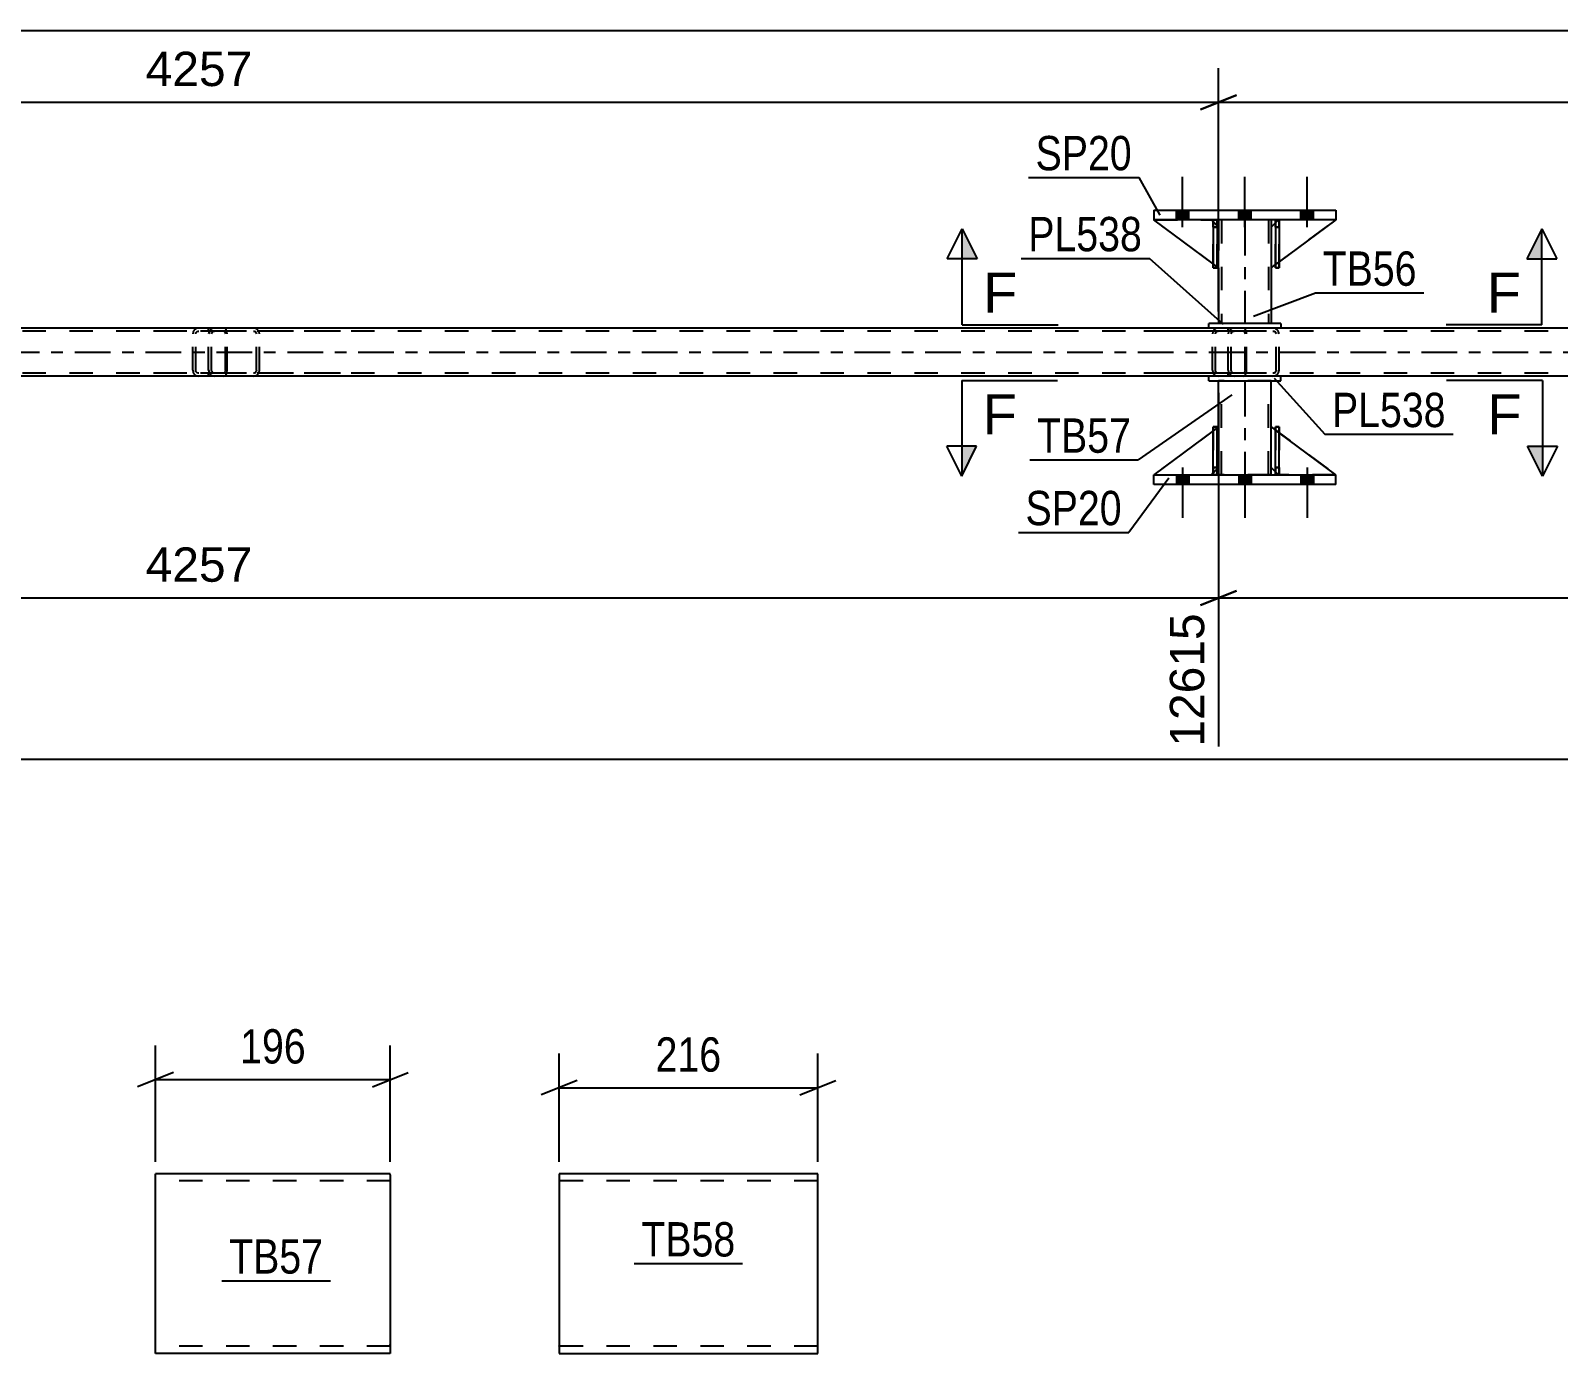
# Model space of a CAD drawing. Header units: millimetres. Extents: x 0 to 841, y 0 to 594.
# Drawn here: x 424.9 to 552.5, y 151 to 261.5 of the extents above; entities that cross this region are included whole.
import ezdxf

# ---------------------------------------------------------------- set-up
doc = ezdxf.new("R2010")
doc.units = ezdxf.units.MM
doc.linetypes.add('DXK_LINE_DOT2', pattern=[3.9198, 1.9599, -1.9599])
doc.linetypes.add('DXK_LINE_DOT3', pattern=[5.9187, 2.979, -0.9799, 0.9799, -0.9799])
doc.styles.add('Arial', font='ARIAL.TTF', dxfattribs={"height": 0.2})
doc.styles.add('Arial Narrow', font='ARIALN.TTF', dxfattribs={"height": 0.2})

# ---------------------------------------------------------------- blocks, each defined once
blk = doc.blocks.new('Part-318895945-3229 - 3225')
at = {"color": 7, "linetype": 'DXK_LINE_DOT2'}
for p, q in [((439.84, 236.34), (439.8, 236.16)), ((439.8, 233.12), (439.8, 236.16)), ((440.06, 236.16), (440.07, 236.25)), ((440.06, 233.12), (440.06, 236.16)), ((440.07, 236.25), (440.13, 236.33)), ((440.31, 236.64), (440.12, 236.6)), ((440.13, 236.33), (440.21, 236.38)), ((440.21, 236.38), (440.31, 236.4)), ((450.82, 236.64), (440.31, 236.64)), ((450.82, 236.4), (440.31, 236.4)), ((443.74, 236.6), (443.55, 236.64)), ((443.55, 236.4), (443.64, 236.38)), ((443.64, 236.38), (443.73, 236.33)), ((443.73, 236.33), (443.78, 236.25)), ((443.78, 236.25), (443.8, 236.16)), ((443.8, 233.12), (443.8, 236.16)), ((444.06, 236.16), (444.02, 236.34)), ((444.06, 233.12), (444.06, 236.16)), ((439.8, 233.12), (439.84, 232.93)), ((440.07, 233.02), (440.06, 233.12)), ((440.13, 232.95), (440.07, 233.02)), ((440.12, 232.67), (440.31, 232.64)), ((440.21, 232.89), (440.13, 232.95)), ((440.31, 232.88), (440.21, 232.89)), ((450.82, 232.88), (440.31, 232.88)), ((450.82, 232.64), (440.31, 232.64)), ((443.64, 232.89), (443.55, 232.88)), ((443.55, 232.64), (443.74, 232.67)), ((443.73, 232.95), (443.64, 232.89)), ((443.78, 233.02), (443.73, 232.95)), ((443.8, 233.12), (443.78, 233.02)), ((444.02, 232.93), (444.06, 233.12))]:
    blk.add_line(p, q, dxfattribs=at)
for centre, start, end in [((440.29, 236.13), 110.7583, 155.68), ((443.57, 236.13), 24.32, 69.2417), ((440.29, 233.14), 204.32, 249.2417), ((443.57, 233.14), 290.7583, 335.68)]:
    blk.add_arc(centre, 0.496, start, end, dxfattribs=at)
blk = doc.blocks.new('Part-318895945-3260 - 3225')
at = {"color": 2, "linetype": 'Continuous'}
for p, q in [((529.34, 232.64), (523.34, 232.64)), ((523.34, 232.24), (523.34, 232.64)), ((523.34, 232.24), (529.34, 232.24)), ((529.34, 232.24), (529.34, 232.64))]:
    blk.add_line(p, q, dxfattribs=at)
blk = doc.blocks.new('Part-318895945-3292 - 3225')
at = {"color": 2, "linetype": 'Continuous'}
for p, q in [((528.89, 224.4), (528.89, 228.4)), ((528.89, 228.4), (529.21, 228.4)), ((529.21, 224.4), (529.21, 228.4)), ((528.89, 224.4), (528.89, 224.4)), ((529.21, 224.4), (528.89, 224.4))]:
    blk.add_line(p, q, dxfattribs=at)
at = {"color": 7, "linetype": 'DXK_LINE_DOT2'}
for p, q in [((528.89, 228.4), (528.89, 225)), ((529.21, 225), (529.21, 228.4)), ((528.89, 225), (528.89, 224.4)), ((528.89, 225), (529.21, 225)), ((529.21, 224.4), (529.21, 225)), ((528.89, 224.4), (528.89, 224.4)), ((528.89, 224.4), (528.89, 224.4)), ((529.21, 224.4), (529.21, 224.4))]:
    blk.add_line(p, q, dxfattribs=at)
blk = doc.blocks.new('Part-318895945-3228 - 3225')
at = {"color": 7, "linetype": 'DXK_LINE_DOT2'}
for p, q in [((524.97, 236.34), (524.93, 236.16)), ((524.93, 233.12), (524.93, 236.16)), ((525.19, 236.16), (525.21, 236.25)), ((525.19, 233.12), (525.19, 236.16)), ((525.21, 236.25), (525.26, 236.33)), ((525.45, 236.64), (525.25, 236.6)), ((525.26, 236.33), (525.35, 236.38)), ((525.35, 236.38), (525.45, 236.4)), ((535.96, 236.64), (525.45, 236.64)), ((535.96, 236.4), (525.45, 236.4)), ((528.88, 236.6), (528.68, 236.64)), ((528.68, 236.4), (528.78, 236.38)), ((528.78, 236.38), (528.86, 236.33)), ((528.86, 236.33), (528.92, 236.25)), ((528.92, 236.25), (528.94, 236.16)), ((528.94, 233.12), (528.94, 236.16)), ((529.19, 236.16), (529.15, 236.34)), ((529.19, 233.12), (529.19, 236.16)), ((524.93, 233.12), (524.97, 232.93)), ((525.21, 233.02), (525.19, 233.12)), ((525.26, 232.95), (525.21, 233.02)), ((525.25, 232.67), (525.45, 232.64)), ((525.35, 232.89), (525.26, 232.95)), ((525.45, 232.88), (525.35, 232.89)), ((535.96, 232.88), (525.45, 232.88)), ((535.96, 232.64), (525.45, 232.64)), ((528.78, 232.89), (528.68, 232.88)), ((528.68, 232.64), (528.88, 232.67)), ((528.86, 232.95), (528.78, 232.89)), ((528.92, 233.02), (528.86, 232.95)), ((528.94, 233.12), (528.92, 233.02)), ((529.15, 232.93), (529.19, 233.12))]:
    blk.add_line(p, q, dxfattribs=at)
for centre, start, end in [((525.43, 236.13), 110.7583, 155.68), ((528.7, 236.13), 24.32, 69.2417), ((525.43, 233.14), 204.32, 249.2417), ((528.7, 233.14), 290.7583, 335.68)]:
    blk.add_arc(centre, 0.496, start, end, dxfattribs=at)
blk = doc.blocks.new('Bolt-318895945-3450 - 3225')
at = {"linetype": 'Continuous'}
for points in [[(521.66, 246.48), (520.62, 246.48), (520.62, 245.68), (521.66, 245.68)], [(521.66, 246.48), (520.62, 246.48), (520.62, 245.68), (521.66, 245.68)], [(521.66, 246.48), (520.62, 246.48), (520.62, 245.68), (521.66, 245.68)], [(526.86, 246.48), (525.82, 246.48), (525.82, 245.68), (526.86, 245.68)], [(526.86, 246.48), (525.82, 246.48), (525.82, 245.68), (526.86, 245.68)], [(532.06, 246.48), (531.02, 246.48), (531.02, 245.68), (532.06, 245.68)], [(532.06, 246.48), (531.02, 246.48), (531.02, 245.68), (532.06, 245.68)], [(532.06, 246.48), (531.02, 246.48), (531.02, 245.68), (532.06, 245.68)]]:
    blk.add_hatch(color=1, dxfattribs=at).paths.add_polyline_path(points)
at = {"color": 1, "linetype": 'Continuous'}
for p, q in [((521.14, 245.08), (521.14, 249.28)), ((521.14, 245.08), (521.14, 249.28)), ((521.14, 245.08), (521.14, 249.28)), ((526.34, 245.08), (526.34, 249.28)), ((526.34, 245.08), (526.34, 249.28)), ((531.54, 245.08), (531.54, 249.28)), ((531.54, 245.08), (531.54, 249.28)), ((531.54, 245.08), (531.54, 249.28)), ((520.62, 245.68), (520.62, 246.48)), ((520.62, 245.68), (520.62, 246.48)), ((520.62, 245.68), (520.62, 246.48)), ((521.66, 245.68), (521.66, 246.48)), ((521.66, 245.68), (521.66, 246.48)), ((521.66, 245.68), (521.66, 246.48)), ((525.82, 245.68), (525.82, 246.48)), ((525.82, 245.68), (525.82, 246.48)), ((526.86, 245.68), (526.86, 246.48)), ((526.86, 245.68), (526.86, 246.48)), ((531.02, 245.68), (531.02, 246.48)), ((531.02, 245.68), (531.02, 246.48)), ((531.02, 245.68), (531.02, 246.48)), ((532.06, 245.68), (532.06, 246.48)), ((532.06, 245.68), (532.06, 246.48)), ((532.06, 245.68), (532.06, 246.48))]:
    blk.add_line(p, q, dxfattribs=at)
blk = doc.blocks.new('Part-318895945-3265 - 3225')
at = {"color": 2, "linetype": 'Continuous'}
for p, q in [((529.34, 237.04), (523.34, 237.04)), ((523.34, 236.64), (523.34, 237.04)), ((529.34, 236.64), (523.34, 236.64)), ((529.34, 237.04), (529.34, 236.64))]:
    blk.add_line(p, q, dxfattribs=at)
blk = doc.blocks.new('Part-318895945-3340 - 3225')
at = {"color": 7, "linetype": 'DXK_LINE_DOT2'}
for p, q in [((528.89, 245.08), (528.89, 245.68)), ((528.89, 245.68), (528.89, 245.68)), ((528.89, 245.68), (528.89, 241.68)), ((528.89, 245.68), (529.21, 245.68)), ((528.89, 241.68), (528.89, 245.08)), ((528.89, 245.08), (529.21, 245.08)), ((529.21, 245.68), (529.21, 245.08)), ((529.21, 241.68), (529.21, 245.68)), ((529.21, 245.08), (529.21, 241.68)), ((528.89, 241.68), (529.21, 241.68))]:
    blk.add_line(p, q, dxfattribs=at)
blk = doc.blocks.new('Part-318895945-3404 - 3225')
at = {"color": 2, "linetype": 'Continuous'}
for p, q in [((518.74, 223.6), (518.74, 224.4)), ((518.74, 224.4), (533.94, 224.4)), ((533.94, 223.6), (518.74, 223.6)), ((533.94, 223.6), (533.94, 224.4))]:
    blk.add_line(p, q, dxfattribs=at)
blk = doc.blocks.new('Part-318895945-3339 - 3225')
at = {"color": 2, "linetype": 'Continuous'}
for p, q in [((523.69, 242.01), (518.74, 245.68)), ((523.69, 245.52), (523.54, 245.68)), ((524.14, 245.08), (524.01, 245.2)), ((524.14, 245.08), (524.14, 245.08)), ((524.14, 241.68), (524.14, 245.08)), ((524.01, 241.77), (524.14, 241.68)), ((524.14, 241.68), (524.14, 241.68))]:
    blk.add_line(p, q, dxfattribs=at)
at = {"color": 7, "linetype": 'DXK_LINE_DOT2'}
for p, q in [((523.54, 245.68), (518.74, 245.68)), ((518.74, 245.68), (518.74, 245.68)), ((523.54, 245.68), (524.14, 245.08)), ((524.01, 245.2), (523.69, 245.52)), ((524.14, 245.08), (524.14, 241.68)), ((524.01, 241.77), (523.69, 242.01))]:
    blk.add_line(p, q, dxfattribs=at)
blk = doc.blocks.new('Part-318895945-3280 - 3225')
at = {"color": 2, "linetype": 'Continuous'}
for p, q in [((518.74, 246.48), (518.74, 245.68)), ((518.74, 246.48), (533.94, 246.48)), ((533.94, 246.48), (533.94, 245.68)), ((533.94, 245.68), (518.74, 245.68))]:
    blk.add_line(p, q, dxfattribs=at)
blk = doc.blocks.new('Part-318895945-3338 - 3225')
at = {"color": 7, "linetype": 'DXK_LINE_DOT2'}
for p, q in [((524.14, 241.68), (518.74, 245.68)), ((518.74, 245.68), (523.54, 245.68)), ((523.54, 245.68), (524.14, 245.08)), ((524.14, 245.08), (523.54, 245.68)), ((524.14, 245.08), (524.14, 241.68)), ((524.14, 245.08), (524.14, 245.08)), ((524.14, 245.08), (524.14, 241.68))]:
    blk.add_line(p, q, dxfattribs=at)
blk = doc.blocks.new('Part-318895945-3281 - 3225')
at = {"color": 7, "linetype": 'DXK_LINE_DOT2'}
for p, q in [((529.14, 245.68), (528.54, 245.08)), ((528.54, 241.68), (533.94, 245.68)), ((528.54, 245.08), (528.54, 241.68)), ((533.94, 245.68), (529.14, 245.68))]:
    blk.add_line(p, q, dxfattribs=at)
blk = doc.blocks.new('Part-318895945-3282 - 3225')
at = {"color": 2, "linetype": 'Continuous'}
for p, q in [((528.89, 245.43), (528.54, 245.08)), ((528.54, 245.08), (528.54, 241.68)), ((533.94, 245.68), (529.21, 242.18)), ((528.54, 241.68), (528.89, 241.94))]:
    blk.add_line(p, q, dxfattribs=at)
at = {"color": 7, "linetype": 'DXK_LINE_DOT2'}
for p, q in [((529.14, 245.68), (528.89, 245.43)), ((533.94, 245.68), (529.14, 245.68)), ((533.94, 245.68), (533.94, 245.68)), ((533.94, 245.68), (533.94, 245.68)), ((529.21, 242.18), (528.89, 241.94))]:
    blk.add_line(p, q, dxfattribs=at)
blk = doc.blocks.new('Part-318895945-3290 - 3225')
at = {"color": 7, "linetype": 'DXK_LINE_DOT2'}
for p, q in [((524.14, 228.4), (518.74, 224.4)), ((524.14, 225), (524.14, 228.4)), ((524.14, 228.4), (524.14, 225)), ((523.54, 224.4), (524.14, 225)), ((524.14, 225), (523.54, 224.4)), ((524.14, 225), (524.14, 225)), ((518.74, 224.4), (523.54, 224.4))]:
    blk.add_line(p, q, dxfattribs=at)
blk = doc.blocks.new('Part-318895945-3300 - 3225')
at = {"color": 2, "linetype": 'Continuous'}
for p, q in [((524.14, 228.4), (524.01, 228.3)), ((524.14, 225), (524.14, 228.4)), ((523.69, 228.06), (518.74, 224.4)), ((523.69, 224.55), (523.54, 224.4)), ((524.14, 225), (524.01, 224.87)), ((524.14, 225), (524.14, 225))]:
    blk.add_line(p, q, dxfattribs=at)
at = {"color": 7, "linetype": 'DXK_LINE_DOT2'}
for p, q in [((524.14, 225), (524.14, 228.4)), ((524.01, 228.3), (523.69, 228.06)), ((524.14, 225), (523.54, 224.4)), ((524.01, 224.87), (523.69, 224.55)), ((518.74, 224.4), (518.74, 224.4)), ((518.74, 224.4), (523.54, 224.4))]:
    blk.add_line(p, q, dxfattribs=at)
blk = doc.blocks.new('Part-318895945-3301 - 3225')
at = {"color": 7, "linetype": 'DXK_LINE_DOT2'}
for p, q in [((529.21, 228.4), (528.89, 228.4)), ((528.89, 225), (528.89, 228.4)), ((528.89, 224.4), (528.89, 228.4)), ((529.21, 228.4), (529.21, 225)), ((529.21, 224.4), (529.21, 228.4)), ((529.21, 225), (528.89, 225)), ((528.89, 224.4), (528.89, 225)), ((529.21, 225), (529.21, 224.4)), ((529.21, 224.4), (528.89, 224.4)), ((529.21, 224.4), (529.21, 224.4))]:
    blk.add_line(p, q, dxfattribs=at)
blk = doc.blocks.new('Bolt-318895945-3380 - 3225')
at = {"linetype": 'Continuous'}
for points in [[(520.62, 223.6), (521.66, 223.6), (521.66, 224.4), (520.62, 224.4)], [(520.62, 223.6), (521.66, 223.6), (521.66, 224.4), (520.62, 224.4)], [(520.62, 223.6), (521.66, 223.6), (521.66, 224.4), (520.62, 224.4)], [(525.82, 223.6), (526.86, 223.6), (526.86, 224.4), (525.82, 224.4)], [(525.82, 223.6), (526.86, 223.6), (526.86, 224.4), (525.82, 224.4)], [(531.02, 223.6), (532.06, 223.6), (532.06, 224.4), (531.02, 224.4)], [(531.02, 223.6), (532.06, 223.6), (532.06, 224.4), (531.02, 224.4)], [(531.02, 223.6), (532.06, 223.6), (532.06, 224.4), (531.02, 224.4)]]:
    blk.add_hatch(color=1, dxfattribs=at).paths.add_polyline_path(points)
at = {"color": 1, "linetype": 'Continuous'}
for p, q in [((521.14, 225), (521.14, 220.8)), ((521.14, 225), (521.14, 220.8)), ((521.14, 225), (521.14, 220.8)), ((526.34, 225), (526.34, 220.8)), ((526.34, 225), (526.34, 220.8)), ((531.54, 225), (531.54, 220.8)), ((531.54, 225), (531.54, 220.8)), ((531.54, 225), (531.54, 220.8)), ((520.62, 224.4), (520.62, 223.6)), ((520.62, 224.4), (520.62, 223.6)), ((520.62, 224.4), (520.62, 223.6)), ((521.66, 224.4), (521.66, 223.6)), ((521.66, 224.4), (521.66, 223.6)), ((521.66, 224.4), (521.66, 223.6)), ((525.82, 224.4), (525.82, 223.6)), ((525.82, 224.4), (525.82, 223.6)), ((526.86, 224.4), (526.86, 223.6)), ((526.86, 224.4), (526.86, 223.6)), ((531.02, 224.4), (531.02, 223.6)), ((531.02, 224.4), (531.02, 223.6)), ((531.02, 224.4), (531.02, 223.6)), ((532.06, 224.4), (532.06, 223.6)), ((532.06, 224.4), (532.06, 223.6)), ((532.06, 224.4), (532.06, 223.6))]:
    blk.add_line(p, q, dxfattribs=at)
blk = doc.blocks.new('Part-318895945-3343 - 3225')
at = {"color": 7, "linetype": 'DXK_LINE_DOT2'}
for p, q in [((524.01, 228.4), (523.69, 228.4)), ((523.69, 225), (523.69, 228.4)), ((523.69, 224.4), (523.69, 228.4)), ((524.01, 228.4), (524.01, 225)), ((524.01, 224.4), (524.01, 228.4)), ((524.01, 225), (523.69, 225)), ((523.69, 224.4), (523.69, 225)), ((524.01, 225), (524.01, 224.4)), ((524.01, 224.4), (523.69, 224.4)), ((524.01, 224.4), (524.01, 224.4))]:
    blk.add_line(p, q, dxfattribs=at)
blk = doc.blocks.new('Part-318895945-3345 - 3225')
at = {"color": 2, "linetype": 'Continuous'}
for p, q in [((523.69, 224.4), (523.69, 228.4)), ((523.69, 228.4), (524.01, 228.4)), ((524.01, 224.4), (524.01, 228.4)), ((523.69, 224.4), (523.69, 224.4)), ((524.01, 224.4), (523.69, 224.4))]:
    blk.add_line(p, q, dxfattribs=at)
at = {"color": 7, "linetype": 'DXK_LINE_DOT2'}
for p, q in [((523.69, 228.4), (523.69, 225)), ((524.01, 225), (524.01, 228.4)), ((523.69, 225), (523.69, 224.4)), ((523.69, 225), (524.01, 225)), ((524.01, 224.4), (524.01, 225)), ((523.69, 224.4), (523.69, 224.4)), ((523.69, 224.4), (523.69, 224.4)), ((524.01, 224.4), (524.01, 224.4))]:
    blk.add_line(p, q, dxfattribs=at)
blk = doc.blocks.new('Part-318895945-3366 - 3225')
at = {"color": 7, "linetype": 'DXK_LINE_DOT2'}
for p, q in [((665.33, 236.4), (91.26, 236.4)), ((529.34, 236.64), (523.34, 236.64)), ((665.33, 232.88), (91.26, 232.88)), ((529.34, 232.64), (523.34, 232.64))]:
    blk.add_line(p, q, dxfattribs=at)
at = {"color": 2, "linetype": 'Continuous'}
for p, q in [((523.34, 236.64), (188.8, 236.64)), ((665.33, 236.64), (529.34, 236.64)), ((523.34, 232.64), (359.07, 232.64)), ((665.33, 232.64), (529.34, 232.64))]:
    blk.add_line(p, q, dxfattribs=at)
at = {"color": 7, "linetype": 'DXK_LINE_DOT3'}
blk.add_line((91.26, 234.64), (665.33, 234.64), dxfattribs=at)
blk = doc.blocks.new('Part-318895945-3405 - 3225')
at = {"color": 2, "linetype": 'Continuous'}
for p, q in [((529.21, 245.68), (528.89, 245.68)), ((528.89, 245.68), (528.89, 241.68)), ((529.21, 245.68), (529.21, 245.68)), ((529.21, 245.68), (529.21, 241.68)), ((529.21, 241.68), (528.89, 241.68))]:
    blk.add_line(p, q, dxfattribs=at)
at = {"color": 7, "linetype": 'DXK_LINE_DOT2'}
for p, q in [((528.89, 245.68), (528.89, 245.08)), ((528.89, 245.68), (528.89, 245.68)), ((529.21, 245.08), (528.89, 245.08)), ((528.89, 245.08), (528.89, 241.68)), ((529.21, 245.08), (529.21, 245.68)), ((529.21, 245.68), (529.21, 245.68)), ((529.21, 241.68), (529.21, 245.08))]:
    blk.add_line(p, q, dxfattribs=at)
blk = doc.blocks.new('Part-318895945-3431 - 3225')
at = {"color": 2, "linetype": 'Continuous'}
for p, q in [((524.14, 228.4), (524.14, 232.24)), ((528.54, 228.4), (528.54, 232.24)), ((524.14, 224.4), (524.14, 225)), ((528.54, 224.4), (528.54, 225))]:
    blk.add_line(p, q, dxfattribs=at)
at = {"color": 7, "linetype": 'DXK_LINE_DOT2'}
for p, q in [((528.54, 232.24), (524.14, 232.24)), ((524.38, 224.4), (524.38, 232.24)), ((528.3, 224.4), (528.3, 232.24)), ((524.14, 225), (524.14, 228.4)), ((528.54, 225), (528.54, 228.4)), ((528.54, 224.4), (524.14, 224.4))]:
    blk.add_line(p, q, dxfattribs=at)
at = {"color": 7, "linetype": 'DXK_LINE_DOT3'}
blk.add_line((526.34, 232.24), (526.34, 224.4), dxfattribs=at)
blk = doc.blocks.new('Part-318895945-3434 - 3225')
at = {"color": 7, "linetype": 'DXK_LINE_DOT2'}
for p, q in [((523.69, 245.08), (523.69, 245.68)), ((523.69, 245.68), (523.69, 245.68)), ((523.69, 245.68), (523.69, 241.68)), ((523.69, 245.68), (524.01, 245.68)), ((523.69, 241.68), (523.69, 245.08)), ((523.69, 245.08), (524.01, 245.08)), ((524.01, 245.68), (524.01, 245.08)), ((524.01, 241.68), (524.01, 245.68)), ((524.01, 245.08), (524.01, 241.68)), ((523.69, 241.68), (524.01, 241.68))]:
    blk.add_line(p, q, dxfattribs=at)
blk = doc.blocks.new('Part-318895945-3436 - 3225')
at = {"color": 2, "linetype": 'Continuous'}
for p, q in [((524.01, 245.68), (523.69, 245.68)), ((523.69, 245.68), (523.69, 241.68)), ((524.01, 245.68), (524.01, 245.68)), ((524.01, 245.68), (524.01, 241.68)), ((524.01, 241.68), (523.69, 241.68))]:
    blk.add_line(p, q, dxfattribs=at)
at = {"color": 7, "linetype": 'DXK_LINE_DOT2'}
for p, q in [((523.69, 245.68), (523.69, 245.08)), ((523.69, 245.68), (523.69, 245.68)), ((524.01, 245.08), (523.69, 245.08)), ((523.69, 245.08), (523.69, 241.68)), ((524.01, 245.08), (524.01, 245.68)), ((524.01, 245.68), (524.01, 245.68)), ((524.01, 241.68), (524.01, 245.08))]:
    blk.add_line(p, q, dxfattribs=at)
blk = doc.blocks.new('Part-318895945-3446 - 3225')
at = {"color": 7, "linetype": 'DXK_LINE_DOT2'}
for p, q in [((441.08, 236.64), (432.75, 236.64)), ((441.08, 236.4), (432.75, 236.4)), ((438.52, 236.34), (438.48, 236.16)), ((438.48, 233.12), (438.48, 236.16)), ((438.73, 236.16), (438.75, 236.25)), ((438.73, 233.12), (438.73, 236.16)), ((438.75, 236.25), (438.81, 236.33)), ((438.98, 236.64), (438.79, 236.6)), ((438.81, 236.33), (438.89, 236.38)), ((438.89, 236.38), (438.98, 236.4)), ((439.8, 236.4), (439.8, 236.64)), ((441.18, 236.6), (441.08, 236.64)), ((441.08, 236.4), (441.13, 236.38)), ((441.13, 236.38), (441.17, 236.33)), ((441.17, 236.33), (441.2, 236.25)), ((441.27, 236.5), (441.18, 236.6)), ((441.2, 236.25), (441.21, 236.16)), ((441.21, 233.12), (441.21, 236.16)), ((441.33, 236.34), (441.27, 236.5)), ((441.35, 236.16), (441.33, 236.34)), ((441.35, 233.12), (441.35, 236.16)), ((441.08, 232.88), (432.75, 232.88)), ((441.08, 232.64), (432.75, 232.64)), ((438.48, 233.12), (438.52, 232.93)), ((438.75, 233.02), (438.73, 233.12)), ((438.81, 232.95), (438.75, 233.02)), ((438.79, 232.67), (438.98, 232.64)), ((438.89, 232.89), (438.81, 232.95)), ((438.98, 232.88), (438.89, 232.89)), ((439.8, 232.67), (439.8, 232.88)), ((439.8, 232.64), (439.8, 232.67)), ((441.13, 232.89), (441.08, 232.88)), ((441.08, 232.64), (441.18, 232.67)), ((441.17, 232.95), (441.13, 232.89)), ((441.2, 233.02), (441.17, 232.95)), ((441.18, 232.67), (441.27, 232.78)), ((441.21, 233.12), (441.2, 233.02)), ((441.27, 232.78), (441.33, 232.93)), ((441.33, 232.93), (441.35, 233.12))]:
    blk.add_line(p, q, dxfattribs=at)
for centre, start, end in [((438.97, 236.14), 111.1941, 156.1506), ((438.97, 233.13), 203.8494, 248.8059)]:
    blk.add_arc(centre, 0.492, start, end, dxfattribs=at)
blk = doc.blocks.new('Part-318895945-3447 - 3225')
at = {"color": 7, "linetype": 'DXK_LINE_DOT2'}
for p, q in [((526.21, 236.64), (517.89, 236.64)), ((526.21, 236.4), (517.89, 236.4)), ((523.65, 236.34), (523.62, 236.16)), ((523.62, 233.12), (523.62, 236.16)), ((523.87, 236.16), (523.89, 236.25)), ((523.87, 233.12), (523.87, 236.16)), ((523.89, 236.25), (523.94, 236.33)), ((524.12, 236.64), (523.93, 236.6)), ((523.94, 236.33), (524.02, 236.38)), ((524.02, 236.38), (524.12, 236.4)), ((524.93, 236.4), (524.93, 236.64)), ((526.31, 236.6), (526.21, 236.64)), ((526.21, 236.4), (526.26, 236.38)), ((526.26, 236.38), (526.31, 236.33)), ((526.4, 236.5), (526.31, 236.6)), ((526.31, 236.33), (526.34, 236.25)), ((526.34, 236.25), (526.35, 236.16)), ((526.35, 233.12), (526.35, 236.16)), ((526.46, 236.34), (526.4, 236.5)), ((526.48, 236.16), (526.46, 236.34)), ((526.48, 233.12), (526.48, 236.16)), ((526.21, 232.88), (517.89, 232.88)), ((526.21, 232.64), (517.89, 232.64)), ((523.62, 233.12), (523.65, 232.93)), ((523.89, 233.02), (523.87, 233.12)), ((523.94, 232.95), (523.89, 233.02)), ((523.93, 232.67), (524.12, 232.64)), ((524.02, 232.89), (523.94, 232.95)), ((524.12, 232.88), (524.02, 232.89)), ((524.93, 232.67), (524.93, 232.88)), ((524.93, 232.64), (524.93, 232.67)), ((526.26, 232.89), (526.21, 232.88)), ((526.21, 232.64), (526.31, 232.67)), ((526.31, 232.95), (526.26, 232.89)), ((526.34, 233.02), (526.31, 232.95)), ((526.31, 232.67), (526.4, 232.78)), ((526.35, 233.12), (526.34, 233.02)), ((526.4, 232.78), (526.46, 232.93)), ((526.46, 232.93), (526.48, 233.12))]:
    blk.add_line(p, q, dxfattribs=at)
for centre, start, end in [((524.1, 236.14), 111.1941, 156.1506), ((524.1, 233.13), 203.8494, 248.8059)]:
    blk.add_arc(centre, 0.492, start, end, dxfattribs=at)
blk = doc.blocks.new('Part-318895945-3459 - 3225')
at = {"color": 2, "linetype": 'Continuous'}
for p, q in [((524.14, 245.68), (524.14, 245.08)), ((528.54, 245.68), (528.54, 245.08)), ((524.14, 241.68), (524.14, 237.04)), ((528.54, 241.68), (528.54, 237.04))]:
    blk.add_line(p, q, dxfattribs=at)
at = {"color": 7, "linetype": 'DXK_LINE_DOT2'}
for p, q in [((528.54, 245.68), (524.14, 245.68)), ((524.14, 245.08), (524.14, 241.68)), ((524.38, 245.68), (524.38, 237.04)), ((528.3, 245.68), (528.3, 237.04)), ((528.54, 245.08), (528.54, 241.68)), ((528.54, 237.04), (524.14, 237.04))]:
    blk.add_line(p, q, dxfattribs=at)
at = {"color": 7, "linetype": 'DXK_LINE_DOT3'}
blk.add_line((526.34, 245.68), (526.34, 237.04), dxfattribs=at)
blk = doc.blocks.new('Part-318895945-3460 - 3225')
at = {"color": 7, "linetype": 'DXK_LINE_DOT2'}
for p, q in [((528.54, 225), (528.54, 228.4)), ((528.54, 228.4), (533.94, 224.4)), ((529.14, 224.4), (528.54, 225)), ((533.94, 224.4), (529.14, 224.4))]:
    blk.add_line(p, q, dxfattribs=at)
blk = doc.blocks.new('Part-318895945-3461 - 3225')
at = {"color": 2, "linetype": 'Continuous'}
for p, q in [((528.54, 225), (528.54, 228.4)), ((528.54, 228.4), (528.89, 228.13)), ((533.94, 224.4), (529.21, 227.9)), ((528.89, 224.64), (528.54, 225))]:
    blk.add_line(p, q, dxfattribs=at)
at = {"color": 7, "linetype": 'DXK_LINE_DOT2'}
for p, q in [((529.21, 227.9), (528.89, 228.13)), ((528.89, 224.64), (529.14, 224.4)), ((529.14, 224.4), (533.94, 224.4))]:
    blk.add_line(p, q, dxfattribs=at)
blk = doc.blocks.new('Part-318895945-1844 - 1829')
at = {"color": 2, "linetype": 'Continuous'}
for p, q in [((454.98, 166.04), (435.38, 166.04)), ((435.38, 151.13), (435.38, 166.04)), ((454.98, 165.95), (454.98, 166.04)), ((454.98, 165.95), (454.98, 164.84)), ((454.98, 164.84), (454.98, 151.04)), ((435.38, 151.04), (435.38, 151.13)), ((454.98, 151.04), (435.38, 151.04))]:
    blk.add_line(p, q, dxfattribs=at)
at = {"color": 7, "linetype": 'DXK_LINE_DOT2'}
for p, q in [((454.98, 165.44), (435.38, 165.44)), ((454.98, 165.69), (454.98, 164.84)), ((435.38, 151.64), (435.38, 151.69)), ((454.98, 151.64), (435.38, 151.64)), ((435.38, 151.04), (435.38, 151.04)), ((454.98, 151.69), (454.98, 151.78)), ((454.98, 151.64), (454.98, 151.69)), ((454.98, 151.64), (454.98, 151.69))]:
    blk.add_line(p, q, dxfattribs=at)
blk = doc.blocks.new('Part-318895945-1671 - 1656')
at = {"color": 2, "linetype": 'Continuous'}
for p, q in [((490.67, 166.04), (469.07, 166.04)), ((469.07, 166.04), (469.07, 151.13)), ((490.67, 151.04), (490.67, 166.04)), ((469.07, 151.13), (469.07, 151.04)), ((469.07, 151.04), (490.67, 151.04))]:
    blk.add_line(p, q, dxfattribs=at)
at = {"color": 7, "linetype": 'DXK_LINE_DOT2'}
for p, q in [((490.67, 165.44), (469.07, 165.44)), ((469.07, 151.64), (469.07, 151.69)), ((490.67, 151.64), (469.07, 151.64)), ((490.67, 151.64), (490.67, 151.69))]:
    blk.add_line(p, q, dxfattribs=at)
blk = doc.blocks.new('StraightDimension-318895945-3622 - 3225')
at = {"color": 7, "linetype": 'Continuous'}
for p, q in [((524.14, 231.24), (524.14, 201.7)), ((525.64, 214.72), (522.64, 213.52)), ((524.14, 214.12), (673.95, 214.12))]:
    blk.add_line(p, q, dxfattribs=at)
blk = doc.blocks.new('StraightDimension-318895945-3535 - 3225')
at = {"color": 7, "linetype": 'Continuous'}
blk.add_line((82.64, 261.48), (673.95, 261.48), dxfattribs=at)
blk = doc.blocks.new('StraightDimension-318895945-3599 - 3225')
at = {"color": 7, "linetype": 'Continuous'}
for p, q in [((524.14, 238.04), (524.14, 258.35)), ((353.87, 255.5), (524.14, 255.5)), ((522.64, 254.9), (525.64, 256.1))]:
    blk.add_line(p, q, dxfattribs=at)
at = {"color": 0}
blk.add_wipeout([(444.05, 256.25), (444.05, 260.45), (433.95, 260.45), (433.95, 256.25)], dxfattribs=at)
at = {"color": 3, "style": 'Arial'}
blk.add_text('4257', height=2.865, dxfattribs=at).set_placement((434.55, 256.85))
blk = doc.blocks.new('StraightDimension-318895945-3609 - 3225')
at = {"color": 7, "linetype": 'Continuous'}
for p, q in [((524.14, 238.04), (524.14, 258.35)), ((525.64, 256.1), (522.64, 254.9)), ((524.14, 255.5), (673.95, 255.5))]:
    blk.add_line(p, q, dxfattribs=at)
blk = doc.blocks.new('StraightDimension-318895945-3635 - 3225')
at = {"color": 7, "linetype": 'Continuous'}
for p, q in [((524.14, 231.24), (524.14, 201.7)), ((522.64, 213.52), (525.64, 214.72)), ((353.87, 214.12), (524.14, 214.12))]:
    blk.add_line(p, q, dxfattribs=at)
at = {"color": 0}
blk.add_wipeout([(444.05, 214.87), (444.05, 219.07), (433.95, 219.07), (433.95, 214.87)], dxfattribs=at)
at = {"color": 3, "style": 'Arial'}
blk.add_text('4257', height=2.865, dxfattribs=at).set_placement((434.55, 215.47))
at = {"color": 0, "linetype": 'Continuous'}
blk.add_wipeout([(523.54, 213.42), (519.34, 213.42), (519.34, 201.1), (523.54, 201.1)], dxfattribs=at)
at = {"color": 3, "linetype": 'Continuous', "style": 'Arial'}
blk.add_text('12615', height=2.865, rotation=90.0002, dxfattribs=at).set_placement((522.94, 201.7))
blk = doc.blocks.new('StraightDimension-318895945-3666 - 3225')
at = {"color": 7, "linetype": 'Continuous'}
blk.add_line((82, 200.66), (674.59, 200.66), dxfattribs=at)
blk = doc.blocks.new('StraightDimension-318895945-1846 - 1829')
at = {"color": 7, "linetype": 'Continuous'}
for p, q in [((435.38, 167.04), (435.38, 176.75)), ((454.98, 167.04), (454.98, 176.75)), ((436.88, 174.5), (433.88, 173.3)), ((435.38, 173.9), (454.98, 173.9)), ((453.48, 173.3), (456.48, 174.5))]:
    blk.add_line(p, q, dxfattribs=at)
at = {"color": 0}
blk.add_wipeout([(448.52, 174.65), (448.52, 178.85), (441.84, 178.85), (441.84, 174.65)], dxfattribs=at)
at = {"color": 3, "style": 'Arial Narrow'}
blk.add_text('196', height=2.863, dxfattribs=at).set_placement((442.44, 175.25))
blk = doc.blocks.new('StraightDimension-318895945-1673 - 1656')
at = {"color": 7, "linetype": 'Continuous'}
for p, q in [((469.07, 167.04), (469.07, 176.07)), ((490.67, 167.04), (490.67, 176.07)), ((470.57, 173.82), (467.57, 172.62)), ((489.17, 172.62), (492.17, 173.82)), ((469.07, 173.22), (490.67, 173.22))]:
    blk.add_line(p, q, dxfattribs=at)
at = {"color": 0}
blk.add_wipeout([(483.21, 173.97), (483.21, 178.17), (476.53, 178.17), (476.53, 173.97)], dxfattribs=at)
at = {"color": 3, "style": 'Arial Narrow'}
blk.add_text('216', height=2.863, dxfattribs=at).set_placement((477.13, 174.57))
blk = doc.blocks.new('Mark-318895945-3261 - 3225')
at = {"color": 0}
blk.add_wipeout([(517.76, 243.06), (517.76, 246.06), (508.25, 246.06), (508.25, 243.06)], dxfattribs=at)
blk.add_wipeout([(517.76, 243.06), (517.76, 246.06), (508.25, 246.06), (508.25, 243.06)], dxfattribs=at)
at = {"color": 30, "linetype": 'Continuous'}
for p in [(507.65, 242.46), (524.55, 236.94)]:
    blk.add_line(p, (518.36, 242.46), dxfattribs=at)
at = {"color": 3, "style": 'Arial Narrow'}
blk.add_text('PL538', height=2.863, dxfattribs=at).set_placement((508.25, 243.06))
blk = doc.blocks.new('Mark-318895945-3256 - 3225')
at = {"color": 0}
blk.add_wipeout([(543.12, 228.38), (543.12, 231.38), (533.61, 231.38), (533.61, 228.38)], dxfattribs=at)
blk.add_wipeout([(543.12, 228.38), (543.12, 231.38), (533.61, 231.38), (533.61, 228.38)], dxfattribs=at)
at = {"color": 30, "linetype": 'Continuous'}
for p, q in [((528.79, 232.46), (533.01, 227.78)), ((533.01, 227.78), (543.72, 227.78))]:
    blk.add_line(p, q, dxfattribs=at)
at = {"color": 3, "style": 'Arial Narrow'}
blk.add_text('PL538', height=2.863, dxfattribs=at).set_placement((533.61, 228.38))
blk = doc.blocks.new('Mark-318895945-3276 - 3225')
at = {"color": 0}
blk.add_wipeout([(516.9, 249.82), (516.9, 252.82), (508.86, 252.82), (508.86, 249.82)], dxfattribs=at)
blk.add_wipeout([(516.9, 249.82), (516.9, 252.82), (508.86, 252.82), (508.86, 249.82)], dxfattribs=at)
at = {"color": 30, "linetype": 'Continuous'}
for p in [(508.26, 249.22), (519.25, 246.08)]:
    blk.add_line(p, (517.5, 249.22), dxfattribs=at)
at = {"color": 3, "style": 'Arial Narrow'}
blk.add_text('SP20', height=2.863, dxfattribs=at).set_placement((508.86, 249.82))
blk = doc.blocks.new('Mark-318895945-3400 - 3225')
at = {"color": 0}
blk.add_wipeout([(516.06, 220.19), (516.06, 223.19), (508.02, 223.19), (508.02, 220.19)], dxfattribs=at)
blk.add_wipeout([(516.06, 220.19), (516.06, 223.19), (508.02, 223.19), (508.02, 220.19)], dxfattribs=at)
at = {"color": 30, "linetype": 'Continuous'}
for p in [(519.99, 224.12), (507.42, 219.59)]:
    blk.add_line(p, (516.66, 219.59), dxfattribs=at)
at = {"color": 3, "style": 'Arial Narrow'}
blk.add_text('SP20', height=2.863, dxfattribs=at).set_placement((508.02, 220.19))
blk = doc.blocks.new('Mark-318895945-3427 - 3225')
at = {"color": 0}
blk.add_wipeout([(516.83, 226.24), (516.83, 229.24), (508.98, 229.24), (508.98, 226.24)], dxfattribs=at)
blk.add_wipeout([(516.83, 226.24), (516.83, 229.24), (508.98, 229.24), (508.98, 226.24)], dxfattribs=at)
at = {"color": 30, "linetype": 'Continuous'}
for p in [(525.25, 231.08), (508.38, 225.64)]:
    blk.add_line(p, (517.43, 225.64), dxfattribs=at)
at = {"color": 3, "style": 'Arial Narrow'}
blk.add_text('TB57', height=2.863, dxfattribs=at).set_placement((508.98, 226.24))
blk = doc.blocks.new('Mark-318895945-3455 - 3225')
at = {"color": 0}
blk.add_wipeout([(540.68, 240.18), (540.68, 243.18), (532.83, 243.18), (532.83, 240.18)], dxfattribs=at)
blk.add_wipeout([(540.68, 240.18), (540.68, 243.18), (532.83, 243.18), (532.83, 240.18)], dxfattribs=at)
at = {"color": 30, "linetype": 'Continuous'}
for p, q in [((527.06, 237.65), (532.23, 239.58)), ((532.23, 239.58), (541.28, 239.58))]:
    blk.add_line(p, q, dxfattribs=at)
at = {"color": 3, "style": 'Arial Narrow'}
blk.add_text('TB56', height=2.863, dxfattribs=at).set_placement((532.83, 240.18))
blk = doc.blocks.new('SectionMark-318895945-3701 - 3225')
at = {"linetype": 'Continuous'}
for points in [[(503.99, 242.43), (502.74, 242.43), (502.74, 244.93)], [(551.14, 242.43), (549.89, 242.43), (551.14, 244.93)]]:
    blk.add_hatch(color=6, dxfattribs=at).paths.add_polyline_path(points)
at = {"color": 6, "linetype": 'Continuous'}
for p, q in [((501.49, 242.43), (502.74, 244.93)), ((502.74, 236.93), (502.74, 244.93)), ((502.74, 244.93), (503.99, 242.43)), ((551.14, 244.93), (549.89, 242.43)), ((551.14, 236.93), (551.14, 244.93)), ((551.14, 244.93), (552.39, 242.43)), ((503.99, 242.43), (501.49, 242.43)), ((549.89, 242.43), (552.39, 242.43)), ((502.74, 236.93), (510.74, 236.93)), ((551.14, 236.93), (543.14, 236.93))]:
    blk.add_line(p, q, dxfattribs=at)
at = {"color": 0, "linetype": 'Continuous'}
for points in [[(507.34, 237.93), (507.34, 241.43), (504.49, 241.43), (504.49, 237.93)], [(549.39, 237.93), (549.39, 241.43), (546.54, 241.43), (546.54, 237.93)]]:
    blk.add_wipeout(points, dxfattribs=at)
at = {"color": 3, "linetype": 'Continuous', "style": 'Arial'}
for p in [(504.49, 237.93), (546.54, 237.93)]:
    blk.add_text('F', height=3.34, dxfattribs=at).set_placement(p)
blk = doc.blocks.new('SectionMark-318895945-3703 - 3225')
at = {"linetype": 'Continuous'}
for points in [[(502.69, 226.78), (503.94, 226.78), (502.69, 224.28)], [(549.93, 226.78), (551.18, 226.78), (551.18, 224.28)]]:
    blk.add_hatch(color=6, dxfattribs=at).paths.add_polyline_path(points)
at = {"color": 6, "linetype": 'Continuous'}
for p, q in [((502.69, 232.28), (510.69, 232.28)), ((502.69, 232.28), (502.69, 224.28)), ((551.18, 232.28), (543.18, 232.28)), ((551.18, 232.28), (551.18, 224.28)), ((502.69, 224.28), (501.44, 226.78)), ((503.94, 226.78), (501.44, 226.78)), ((502.69, 224.28), (503.94, 226.78)), ((549.93, 226.78), (552.43, 226.78)), ((551.18, 224.28), (549.93, 226.78)), ((552.43, 226.78), (551.18, 224.28))]:
    blk.add_line(p, q, dxfattribs=at)
at = {"color": 0, "linetype": 'Continuous'}
for points in [[(507.29, 227.78), (507.29, 231.28), (504.44, 231.28), (504.44, 227.78)], [(549.43, 227.78), (549.43, 231.28), (546.58, 231.28), (546.58, 227.78)]]:
    blk.add_wipeout(points, dxfattribs=at)
at = {"color": 3, "linetype": 'Continuous', "style": 'Arial'}
for p in [(504.44, 227.78), (546.58, 227.78)]:
    blk.add_text('F', height=3.34, dxfattribs=at).set_placement(p)
blk = doc.blocks.new('Mark-318895945-1842 - 1829')
at = {"color": 0}
blk.add_wipeout([(449.38, 157.71), (449.38, 160.71), (441.52, 160.71), (441.52, 157.71)], dxfattribs=at)
blk.add_wipeout([(449.38, 157.71), (449.38, 160.71), (441.52, 160.71), (441.52, 157.71)], dxfattribs=at)
at = {"color": 30, "linetype": 'Continuous'}
blk.add_line((440.92, 157.11), (449.98, 157.11), dxfattribs=at)
at = {"color": 3, "style": 'Arial Narrow'}
blk.add_text('TB57', height=2.863, dxfattribs=at).set_placement((441.52, 157.71))
blk = doc.blocks.new('Mark-318895945-1669 - 1656')
at = {"color": 0}
blk.add_wipeout([(483.8, 159.14), (483.8, 162.14), (475.94, 162.14), (475.94, 159.14)], dxfattribs=at)
blk.add_wipeout([(483.8, 159.14), (483.8, 162.14), (475.94, 162.14), (475.94, 159.14)], dxfattribs=at)
at = {"color": 30, "linetype": 'Continuous'}
blk.add_line((475.34, 158.54), (484.4, 158.54), dxfattribs=at)
at = {"color": 3, "style": 'Arial Narrow'}
blk.add_text('TB58', height=2.863, dxfattribs=at).set_placement((475.94, 159.14))

msp = doc.modelspace()

# ---------------------------------------------------------------- block references
for name in ['Bolt-318895945-3450 - 3225', 'Part-318895945-3280 - 3225', 'Part-318895945-3339 - 3225', 'Part-318895945-3338 - 3225', 'Part-318895945-3434 - 3225', 'Part-318895945-3436 - 3225', 'Part-318895945-3459 - 3225', 'Part-318895945-3281 - 3225', 'Part-318895945-3282 - 3225', 'Part-318895945-3340 - 3225', 'Part-318895945-3405 - 3225', 'Part-318895945-3366 - 3225', 'Part-318895945-3446 - 3225', 'Part-318895945-3229 - 3225', 'Part-318895945-3447 - 3225', 'Part-318895945-3265 - 3225', 'Part-318895945-3228 - 3225', 'Part-318895945-3260 - 3225', 'Part-318895945-3431 - 3225', 'Part-318895945-3290 - 3225', 'Part-318895945-3300 - 3225', 'Part-318895945-3343 - 3225', 'Part-318895945-3345 - 3225', 'Part-318895945-3460 - 3225', 'Part-318895945-3461 - 3225', 'Part-318895945-3292 - 3225', 'Part-318895945-3301 - 3225', 'Bolt-318895945-3380 - 3225', 'Part-318895945-3404 - 3225', 'StraightDimension-318895945-1846 - 1829', 'StraightDimension-318895945-1673 - 1656', 'Part-318895945-1844 - 1829', 'Part-318895945-1671 - 1656']:
    msp.add_blockref(name, (0, 0))

# ---------------------------------------------------------------- next in the draw order: block references
for name in ['StraightDimension-318895945-3535 - 3225', 'StraightDimension-318895945-3622 - 3225', 'Mark-318895945-1669 - 1656', 'Mark-318895945-1842 - 1829']:
    msp.add_blockref(name, (0, 0))

# ---------------------------------------------------------------- next in the draw order: block references
for name in ['StraightDimension-318895945-3599 - 3225', 'Mark-318895945-3256 - 3225', 'StraightDimension-318895945-3635 - 3225']:
    msp.add_blockref(name, (0, 0))

# ---------------------------------------------------------------- next in the draw order: block references
for name in ['StraightDimension-318895945-3609 - 3225', 'StraightDimension-318895945-3666 - 3225']:
    msp.add_blockref(name, (0, 0))

# ---------------------------------------------------------------- next in the draw order: block references
for name in ['Mark-318895945-3261 - 3225', 'Mark-318895945-3455 - 3225', 'Mark-318895945-3427 - 3225', 'Mark-318895945-3400 - 3225']:
    msp.add_blockref(name, (0, 0))

# ---------------------------------------------------------------- next in the draw order: block references
for name in ['Mark-318895945-3276 - 3225', 'SectionMark-318895945-3701 - 3225', 'SectionMark-318895945-3703 - 3225']:
    msp.add_blockref(name, (0, 0))

doc.saveas('drawing.dxf')
